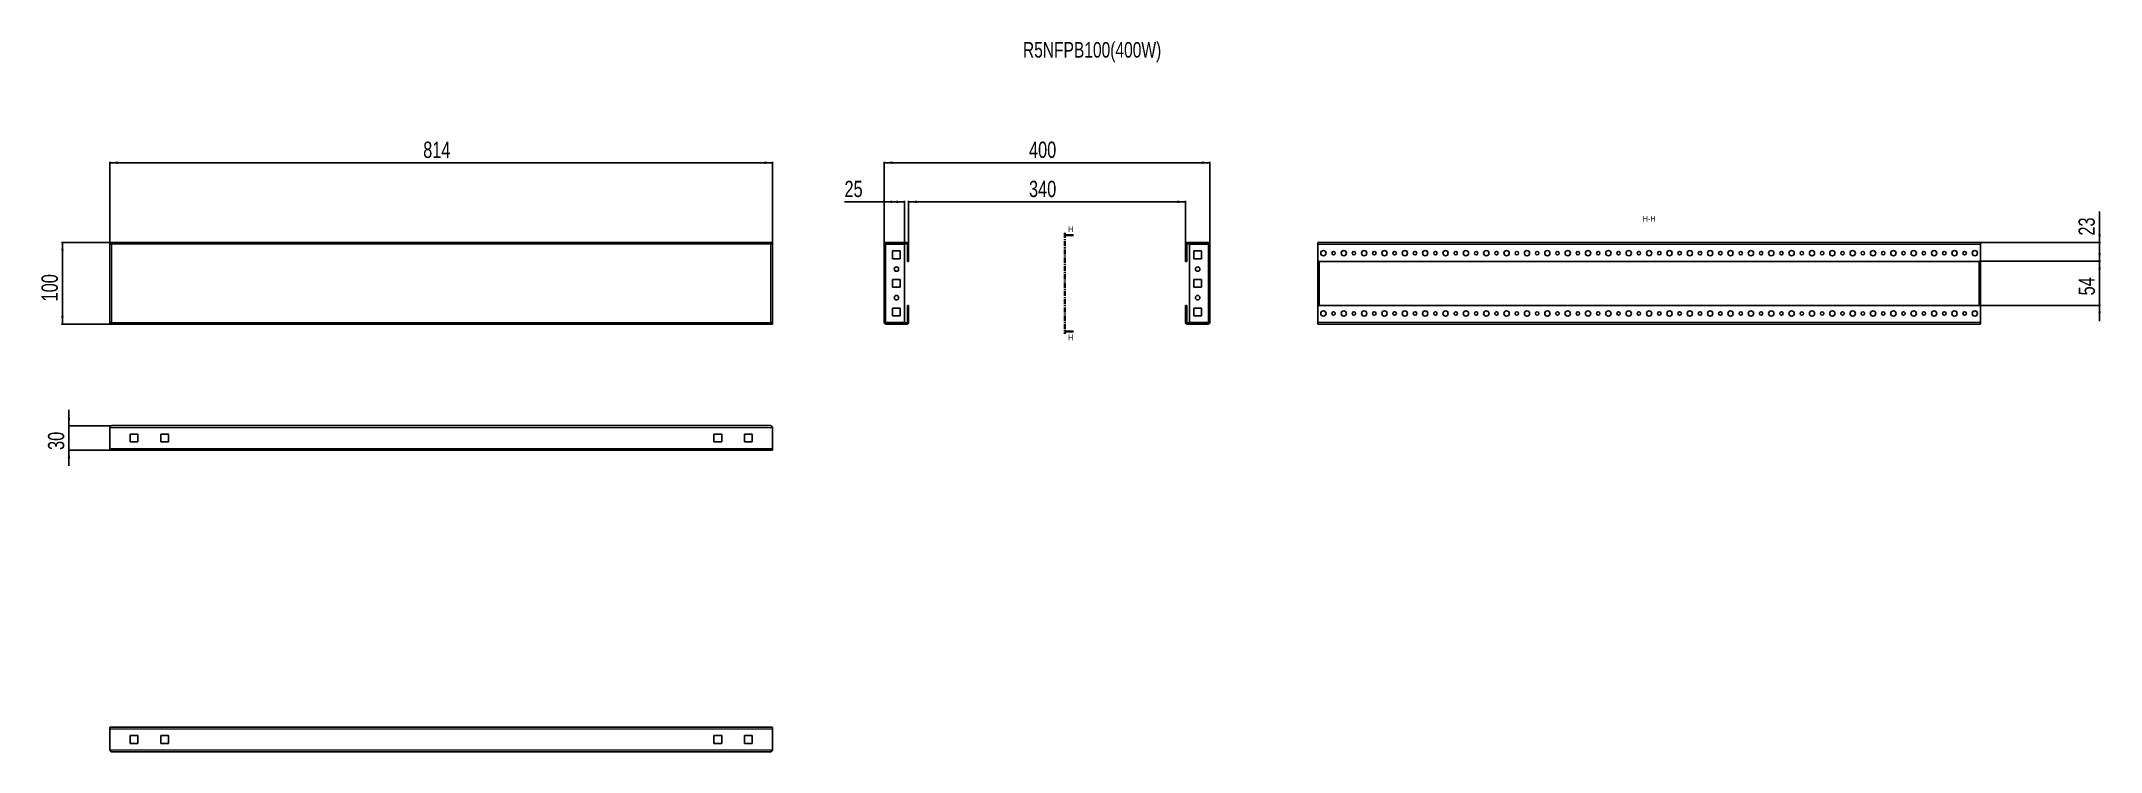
# Model space of a CAD drawing. Header units: millimetres. Extents: x -314 to 2215, y -292 to 580.
import ezdxf

# ---------------------------------------------------------------- set-up
doc = ezdxf.new("R2010")
doc.units = ezdxf.units.MM
doc.linetypes.add('CENTER', pattern=[10.16, 6.35, -1.27, 1.27, -1.27])
doc.layers.add('FORMAT', color=7, linetype='Continuous')
doc.styles.add('SLDTEXTSTYLE0', font='TXT', dxfattribs={"width": 0.75})
doc.dimstyles.new('SLDDIMSTYLE0', dxfattribs={"dimtxt": 20, "dimasz": 10, "dimexe": 0, "dimexo": 0.0625, "dimgap": 5, "dimtad": 2, "dimdec": 1, "dimrnd": 1e-09, "dimzin": 12, "dimdsep": 46, "dimtxsty": 'SLDTEXTSTYLE0', "dimsah": 1, "dimcen": 0.09, "dimadec": 0, "dimazin": 3, "dimtfac": 1, "dimtofl": 0, "dimtmove": 0, "dimatfit": 3, "dimfxl": 0, "dimfrac": 2, "dimtolj": 1, "dimtzin": 12, "dimarcsym": 0})
doc.dimstyles.new('SLDDIMSTYLE1', dxfattribs={"dimtxt": 20, "dimasz": 10, "dimexe": 0, "dimexo": 0.0625, "dimgap": 5, "dimtad": 2, "dimdec": 1, "dimrnd": 1e-09, "dimzin": 12, "dimdsep": 46, "dimtxsty": 'SLDTEXTSTYLE0', "dimsah": 1, "dimcen": 0.09, "dimadec": 0, "dimazin": 3, "dimtfac": 1, "dimtmove": 0, "dimatfit": 0, "dimfxl": 0, "dimfrac": 2, "dimtolj": 1, "dimtzin": 12, "dimarcsym": 0})

# ---------------------------------------------------------------- blocks, each defined once
blk = doc.blocks.new('_D')
at = {"layer": 'FORMAT'}
for p, q in [((-229.8, 330.6), (-229.8, 431.6)), ((-229.8, 430.6), (584.2, 430.6)), ((584.2, 330.6), (584.2, 431.6))]:
    blk.add_line(p, q, dxfattribs=at)
for points in [[(-229.8, 430.6), (-219.8, 429), (-219.8, 432.1)], [(584.2, 430.6), (574.2, 432.1), (574.2, 429)]]:
    blk.add_solid(points, dxfattribs=at)
at = {"layer": 'FORMAT', "insert": (155.1, 456.4), "char_height": 20, "attachment_point": 1, "style": 'SLDTEXTSTYLE0'}
blk.add_mtext('814', dxfattribs=at)
blk = doc.blocks.new('_D_1')
at = {"layer": 'FORMAT'}
for p, q in [((-229.8, 332.6), (-288.9, 332.6)), ((-287.9, 332.6), (-287.9, 232.6)), ((-229.8, 232.6), (-288.9, 232.6))]:
    blk.add_line(p, q, dxfattribs=at)
for points in [[(-287.9, 332.6), (-289.5, 322.6), (-286.4, 322.6)], [(-287.9, 232.6), (-286.4, 242.6), (-289.5, 242.6)]]:
    blk.add_solid(points, dxfattribs=at)
at = {"layer": 'FORMAT', "insert": (-313.7, 260.4), "char_height": 20, "attachment_point": 1, "rotation": 90, "style": 'SLDTEXTSTYLE0'}
blk.add_mtext('100', dxfattribs=at)
blk = doc.blocks.new('_D_2')
at = {"layer": 'FORMAT'}
for p, q in [((721.3, 330.5), (721.3, 431.6)), ((721.3, 430.6), (1121.3, 430.6)), ((1121.3, 330.5), (1121.3, 431.6))]:
    blk.add_line(p, q, dxfattribs=at)
for points in [[(721.3, 430.6), (731.3, 429), (731.3, 432.1)], [(1121.3, 430.6), (1111.3, 432.1), (1111.3, 429)]]:
    blk.add_solid(points, dxfattribs=at)
at = {"layer": 'FORMAT', "insert": (899.1, 456.4), "char_height": 20, "attachment_point": 1, "style": 'SLDTEXTSTYLE0'}
blk.add_mtext('400', dxfattribs=at)
blk = doc.blocks.new('_D_3')
at = {"layer": 'FORMAT'}
for p, q in [((751.3, 330.5), (751.3, 383.6)), ((751.3, 382.6), (1091.3, 382.6)), ((1091.3, 330.5), (1091.3, 383.6))]:
    blk.add_line(p, q, dxfattribs=at)
for points in [[(751.3, 382.6), (761.3, 381), (761.3, 384.1)], [(1091.3, 382.6), (1081.3, 384.1), (1081.3, 381)]]:
    blk.add_solid(points, dxfattribs=at)
at = {"layer": 'FORMAT', "insert": (899.1, 408.4), "char_height": 20, "attachment_point": 1, "style": 'SLDTEXTSTYLE0'}
blk.add_mtext('340', dxfattribs=at)
blk = doc.blocks.new('_D_4')
at = {"layer": 'FORMAT'}
for p, q in [((721.3, 382.6), (672.5, 382.6)), ((721.3, 330.5), (721.3, 383.6)), ((746.3, 382.6), (721.3, 382.6)), ((746.3, 330.6), (746.3, 383.6))]:
    blk.add_line(p, q, dxfattribs=at)
for points in [[(721.3, 382.6), (731.3, 381), (731.3, 384.1)], [(746.3, 382.6), (736.3, 384.1), (736.3, 381)]]:
    blk.add_solid(points, dxfattribs=at)
at = {"layer": 'FORMAT', "insert": (672.5, 408.4), "char_height": 20, "attachment_point": 1, "style": 'SLDTEXTSTYLE0'}
blk.add_mtext('25', dxfattribs=at)
blk = doc.blocks.new('_D_5')
at = {"layer": 'FORMAT'}
for p, q in [((-279.9, 108), (-279.9, 127.3)), ((-227.7, 108), (-280.9, 108)), ((-279.9, 108), (-279.9, 78)), ((-229.8, 78), (-280.9, 78)), ((-279.9, 78), (-279.9, 58.8))]:
    blk.add_line(p, q, dxfattribs=at)
for points in [[(-279.9, 108), (-278.4, 118), (-281.5, 118)], [(-279.9, 78), (-281.5, 68), (-278.4, 68)]]:
    blk.add_solid(points, dxfattribs=at)
at = {"layer": 'FORMAT', "insert": (-305.7, 78.2), "char_height": 20, "attachment_point": 1, "rotation": 90, "style": 'SLDTEXTSTYLE0'}
blk.add_mtext('30', dxfattribs=at)
blk = doc.blocks.new('_D_6')
at = {"layer": 'FORMAT'}
for p, q in [((2066.7, 309.6), (2214.8, 309.6)), ((2213.8, 309.6), (2213.8, 328.8)), ((2213.8, 309.6), (2213.8, 255.6)), ((2066.7, 255.6), (2214.8, 255.6)), ((2213.8, 255.6), (2213.8, 236.3))]:
    blk.add_line(p, q, dxfattribs=at)
for points in [[(2213.8, 309.6), (2215.4, 319.6), (2212.3, 319.6)], [(2213.8, 255.6), (2212.3, 245.6), (2215.4, 245.6)]]:
    blk.add_solid(points, dxfattribs=at)
at = {"layer": 'FORMAT', "insert": (2188, 267.8), "char_height": 20, "attachment_point": 1, "rotation": 90, "style": 'SLDTEXTSTYLE0'}
blk.add_mtext('54', dxfattribs=at)
blk = doc.blocks.new('_D_7')
at = {"layer": 'FORMAT'}
for p, q in [((2213.8, 332.6), (2213.8, 370.7)), ((2067.7, 332.6), (2214.8, 332.6)), ((2213.8, 309.6), (2213.8, 332.6)), ((2066.7, 309.6), (2214.8, 309.6)), ((2213.8, 309.6), (2213.8, 290.3))]:
    blk.add_line(p, q, dxfattribs=at)
for points in [[(2213.8, 332.6), (2215.4, 342.6), (2212.3, 342.6)], [(2213.8, 309.6), (2212.3, 299.6), (2215.4, 299.6)]]:
    blk.add_solid(points, dxfattribs=at)
at = {"layer": 'FORMAT', "insert": (2188, 341.1), "char_height": 20, "attachment_point": 1, "rotation": 90, "style": 'SLDTEXTSTYLE0'}
blk.add_mtext('23', dxfattribs=at)

msp = doc.modelspace()

# ---------------------------------------------------------------- linework, layer by layer
at = {"color": 7, "linetype": 'Continuous', "lineweight": 25}
for p, q in [((584.22, 332.57), (-229.78, 332.57)), ((-229.78, 331.07), (-229.78, 332.57)), ((-229.78, 331.07), (-229.78, 330.57)), ((-229.78, 330.57), (-229.78, 234.57)), ((-229.78, 330.57), (-228.28, 330.57)), ((584.22, 330.57), (582.72, 330.57)), ((584.22, 332.57), (584.22, 331.07)), ((584.22, 330.57), (584.22, 331.07)), ((584.22, 234.57), (584.22, 330.57)), ((721.27, 234.67), (721.27, 330.47)), ((723.37, 332.57), (723.37, 331.07)), ((723.37, 332.57), (749.17, 332.57)), ((723.37, 331.07), (749.17, 331.07)), ((723.37, 330.57), (746.27, 330.57)), ((746.27, 234.57), (746.27, 330.57)), ((749.77, 330.47), (749.77, 310.57)), ((751.27, 330.47), (751.27, 310.57)), ((1091.27, 310.57), (1091.27, 330.47)), ((1092.77, 310.57), (1092.77, 330.47)), ((1093.37, 332.57), (1119.17, 332.57)), ((1093.37, 331.07), (1119.17, 331.07)), ((1096.27, 234.57), (1096.27, 330.57)), ((1119.17, 330.57), (1096.27, 330.57)), ((1119.17, 331.07), (1119.17, 332.57)), ((1121.27, 330.47), (1121.27, 234.67)), ((1253.66, 330.47), (1253.66, 332.57)), ((1253.66, 332.57), (2067.66, 332.57)), ((1253.66, 330.47), (1253.66, 310.57)), ((2067.66, 332.57), (2067.66, 330.47)), ((2067.66, 310.57), (2067.66, 330.47)), ((731.52, 322.32), (731.52, 312.82)), ((741.02, 322.32), (731.52, 322.32)), ((731.52, 312.82), (741.02, 312.82)), ((741.02, 312.82), (741.02, 322.32)), ((749.77, 310.57), (751.27, 310.57)), ((749.77, 309.57), (749.77, 310.57)), ((751.27, 309.57), (749.77, 309.57)), ((751.27, 310.57), (751.27, 309.57)), ((1091.27, 310.57), (1092.77, 310.57)), ((1091.27, 309.57), (1091.27, 310.57)), ((1092.77, 309.57), (1091.27, 309.57)), ((1092.77, 310.57), (1092.77, 309.57)), ((1101.52, 322.32), (1111.02, 322.32)), ((1101.52, 312.82), (1101.52, 322.32)), ((1111.02, 312.82), (1101.52, 312.82)), ((1111.02, 322.32), (1111.02, 312.82)), ((1253.66, 310.57), (1254.66, 309.57)), ((1253.66, 254.57), (1253.66, 310.57)), ((1254.66, 309.57), (2066.66, 309.57)), ((1255.16, 255.57), (1255.16, 309.57)), ((2066.16, 255.57), (2066.16, 309.57)), ((2066.66, 309.57), (2067.66, 310.57)), ((2067.66, 254.57), (2067.66, 310.57)), ((731.52, 287.32), (731.52, 277.82)), ((741.02, 287.32), (731.52, 287.32)), ((741.02, 277.82), (741.02, 287.32)), ((1101.52, 287.32), (1111.02, 287.32)), ((1101.52, 277.82), (1101.52, 287.32)), ((1111.02, 287.32), (1111.02, 277.82)), ((731.52, 277.82), (741.02, 277.82)), ((749.77, 254.57), (749.77, 255.57)), ((749.77, 255.57), (751.27, 255.57)), ((751.27, 254.57), (749.77, 254.57)), ((749.77, 254.57), (749.77, 234.67)), ((751.27, 255.57), (751.27, 254.57)), ((751.27, 254.57), (751.27, 234.67)), ((1091.27, 255.57), (1092.77, 255.57)), ((1091.27, 254.57), (1091.27, 255.57)), ((1091.27, 234.67), (1091.27, 254.57)), ((1092.77, 254.57), (1091.27, 254.57)), ((1092.77, 255.57), (1092.77, 254.57)), ((1092.77, 234.67), (1092.77, 254.57)), ((1111.02, 277.82), (1101.52, 277.82)), ((1254.66, 255.57), (1253.66, 254.57)), ((1253.66, 254.57), (1253.66, 234.67)), ((2066.66, 255.57), (1254.66, 255.57)), ((2067.66, 254.57), (2066.66, 255.57)), ((2067.66, 234.67), (2067.66, 254.57)), ((-228.28, 234.57), (-229.78, 234.57)), ((-229.78, 234.57), (-229.78, 234.07)), ((-229.78, 234.07), (-229.78, 232.57)), ((-229.78, 232.57), (584.22, 232.57)), ((582.72, 234.57), (584.22, 234.57)), ((584.22, 234.07), (584.22, 234.57)), ((584.22, 232.57), (584.22, 234.07)), ((723.37, 234.57), (746.27, 234.57)), ((723.37, 232.57), (723.37, 234.07)), ((749.17, 234.07), (723.37, 234.07)), ((749.17, 232.57), (723.37, 232.57)), ((741.02, 252.32), (731.52, 252.32)), ((731.52, 252.32), (731.52, 242.82)), ((731.52, 242.82), (741.02, 242.82)), ((741.02, 242.82), (741.02, 252.32)), ((1119.17, 234.07), (1093.37, 234.07)), ((1119.17, 232.57), (1093.37, 232.57)), ((1119.17, 234.57), (1096.27, 234.57)), ((1101.52, 252.32), (1111.02, 252.32)), ((1101.52, 242.82), (1101.52, 252.32)), ((1111.02, 242.82), (1101.52, 242.82)), ((1111.02, 252.32), (1111.02, 242.82)), ((1119.17, 234.07), (1119.17, 232.57)), ((1253.66, 232.57), (1253.66, 234.67)), ((2067.66, 232.57), (1253.66, 232.57)), ((2067.66, 234.67), (2067.66, 232.57)), ((-229.78, 105.92), (-229.78, 80.12)), ((-227.68, 108.02), (582.12, 108.02)), ((584.22, 80.12), (584.22, 105.92)), ((-229.78, 78.02), (-229.78, 80.12)), ((-229.78, 78.02), (584.22, 78.02)), ((-204.78, 97.77), (-195.28, 97.77)), ((-204.78, 88.27), (-204.78, 97.77)), ((-195.28, 88.27), (-204.78, 88.27)), ((-195.28, 97.77), (-195.28, 88.27)), ((-167.28, 97.77), (-157.78, 97.77)), ((-167.28, 88.27), (-167.28, 97.77)), ((-157.78, 88.27), (-167.28, 88.27)), ((-157.78, 97.77), (-157.78, 88.27)), ((521.72, 97.77), (512.22, 97.77)), ((512.22, 97.77), (512.22, 88.27)), ((512.22, 88.27), (521.72, 88.27)), ((521.72, 88.27), (521.72, 97.77)), ((549.72, 97.77), (549.72, 88.27)), ((559.22, 97.77), (549.72, 97.77)), ((549.72, 88.27), (559.22, 88.27)), ((559.22, 88.27), (559.22, 97.77)), ((584.22, 80.12), (584.22, 78.02)), ((-229.78, -264.08), (-229.78, -261.98)), ((584.22, -261.98), (-229.78, -261.98)), ((-229.78, -264.08), (-229.78, -289.88)), ((-195.28, -272.23), (-204.78, -272.23)), ((-204.78, -272.23), (-204.78, -281.73)), ((-195.28, -281.73), (-195.28, -272.23)), ((-157.78, -272.23), (-167.28, -272.23)), ((-167.28, -272.23), (-167.28, -281.73)), ((-157.78, -281.73), (-157.78, -272.23)), ((512.22, -281.73), (512.22, -272.23)), ((512.22, -272.23), (521.72, -272.23)), ((521.72, -272.23), (521.72, -281.73)), ((549.72, -272.23), (559.22, -272.23)), ((549.72, -281.73), (549.72, -272.23)), ((559.22, -272.23), (559.22, -281.73)), ((584.22, -261.98), (584.22, -264.08)), ((584.22, -289.88), (584.22, -264.08)), ((582.12, -291.98), (-227.68, -291.98)), ((-204.78, -281.73), (-195.28, -281.73)), ((-167.28, -281.73), (-157.78, -281.73)), ((521.72, -281.73), (512.22, -281.73)), ((559.22, -281.73), (549.72, -281.73))]:
    msp.add_line(p, q, dxfattribs=at)
at = {"color": 8, "linetype": 'Continuous', "lineweight": 18}
for p, q in [((-227.68, 330.47), (-227.68, 234.67)), ((582.12, 330.47), (-227.68, 330.47)), ((582.12, 234.67), (582.12, 330.47)), ((723.37, 234.57), (723.37, 330.57)), ((749.17, 331.07), (749.17, 332.57)), ((749.77, 330.47), (751.27, 330.47)), ((1092.77, 330.47), (1091.27, 330.47)), ((1093.37, 331.07), (1093.37, 332.57)), ((1119.17, 330.57), (1119.17, 234.57)), ((1253.66, 330.47), (2067.66, 330.47)), ((1255.76, 255.57), (1255.76, 309.57)), ((2065.56, 309.57), (2065.56, 255.57)), ((-227.68, 234.67), (582.12, 234.67)), ((749.17, 234.07), (749.17, 232.57)), ((749.77, 234.67), (751.27, 234.67)), ((1092.77, 234.67), (1091.27, 234.67)), ((1093.37, 234.07), (1093.37, 232.57)), ((2067.66, 234.67), (1253.66, 234.67)), ((-229.78, 105.92), (584.22, 105.92)), ((-229.78, 80.12), (584.22, 80.12)), ((584.22, -264.08), (-229.78, -264.08)), ((584.22, -289.88), (-229.78, -289.88))]:
    msp.add_line(p, q, dxfattribs=at)
at = {"color": 7, "linetype": 'CENTER', "lineweight": 35}
msp.add_line((942.91, 344.57), (942.91, 220.56), dxfattribs=at)
at = {"color": 7, "linetype": 'Continuous', "lineweight": 35}
for p, q in [((953.55, 341.57), (942.91, 341.57)), ((953.55, 223.56), (942.91, 223.56))]:
    msp.add_line(p, q, dxfattribs=at)
at = {"color": 7, "linetype": 'Continuous', "lineweight": 25}
for centre, radius in [((1260.66, 319.57), 3.25), ((1273.16, 319.57), 2.1), ((1285.66, 319.57), 3.25), ((1298.16, 319.57), 2.1), ((1310.66, 319.57), 3.25), ((1323.16, 319.57), 2.1), ((1335.66, 319.57), 3.25), ((1348.16, 319.57), 2.1), ((1360.66, 319.57), 3.25), ((1373.16, 319.57), 2.1), ((1385.66, 319.57), 3.25), ((1398.16, 319.57), 2.1), ((1410.66, 319.57), 3.25), ((1423.16, 319.57), 2.1), ((1435.66, 319.57), 3.25), ((1448.16, 319.57), 2.1), ((1460.66, 319.57), 3.25), ((1473.16, 319.57), 2.1), ((1485.66, 319.57), 3.25), ((1498.16, 319.57), 2.1), ((1510.66, 319.57), 3.25), ((1523.16, 319.57), 2.1), ((1535.66, 319.57), 3.25), ((1548.16, 319.57), 2.1), ((1560.66, 319.57), 3.25), ((1573.16, 319.57), 2.1), ((1585.66, 319.57), 3.25), ((1598.16, 319.57), 2.1), ((1610.66, 319.57), 3.25), ((1623.16, 319.57), 2.1), ((1635.66, 319.57), 3.25), ((1648.16, 319.57), 2.1), ((1660.66, 319.57), 3.25), ((1673.16, 319.57), 2.1), ((1685.66, 319.57), 3.25), ((1698.16, 319.57), 2.1), ((1710.66, 319.57), 3.25), ((1723.16, 319.57), 2.1), ((1735.66, 319.57), 3.25), ((1748.16, 319.57), 2.1), ((1760.66, 319.57), 3.25), ((1773.16, 319.57), 2.1), ((1785.66, 319.57), 3.25), ((1798.16, 319.57), 2.1), ((1810.66, 319.57), 3.25), ((1823.16, 319.57), 2.1), ((1835.66, 319.57), 3.25), ((1848.16, 319.57), 2.1), ((1860.66, 319.57), 3.25), ((1873.16, 319.57), 2.1), ((1885.66, 319.57), 3.25), ((1898.16, 319.57), 2.1), ((1910.66, 319.57), 3.25), ((1923.16, 319.57), 2.1), ((1935.66, 319.57), 3.25), ((1948.16, 319.57), 2.1), ((1960.66, 319.57), 3.25), ((1973.16, 319.57), 2.1), ((1985.66, 319.57), 3.25), ((1998.16, 319.57), 2.1), ((2010.66, 319.57), 3.25), ((2023.16, 319.57), 2.1), ((2035.66, 319.57), 3.25), ((2048.16, 319.57), 2.1), ((2060.66, 319.57), 3.25), ((736.27, 300.07), 2.75), ((1106.27, 300.07), 2.75), ((736.27, 265.07), 2.75), ((1106.27, 265.07), 2.75), ((1260.66, 245.57), 3.25), ((1273.16, 245.57), 2.1), ((1285.66, 245.57), 3.25), ((1298.16, 245.57), 2.1), ((1310.66, 245.57), 3.25), ((1323.16, 245.57), 2.1), ((1335.66, 245.57), 3.25), ((1348.16, 245.57), 2.1), ((1360.66, 245.57), 3.25), ((1373.16, 245.57), 2.1), ((1385.66, 245.57), 3.25), ((1398.16, 245.57), 2.1), ((1410.66, 245.57), 3.25), ((1423.16, 245.57), 2.1), ((1435.66, 245.57), 3.25), ((1448.16, 245.57), 2.1), ((1460.66, 245.57), 3.25), ((1473.16, 245.57), 2.1), ((1485.66, 245.57), 3.25), ((1498.16, 245.57), 2.1), ((1510.66, 245.57), 3.25), ((1523.16, 245.57), 2.1), ((1535.66, 245.57), 3.25), ((1548.16, 245.57), 2.1), ((1560.66, 245.57), 3.25), ((1573.16, 245.57), 2.1), ((1585.66, 245.57), 3.25), ((1598.16, 245.57), 2.1), ((1610.66, 245.57), 3.25), ((1623.16, 245.57), 2.1), ((1635.66, 245.57), 3.25), ((1648.16, 245.57), 2.1), ((1660.66, 245.57), 3.25), ((1673.16, 245.57), 2.1), ((1685.66, 245.57), 3.25), ((1698.16, 245.57), 2.1), ((1710.66, 245.57), 3.25), ((1723.16, 245.57), 2.1), ((1735.66, 245.57), 3.25), ((1748.16, 245.57), 2.1), ((1760.66, 245.57), 3.25), ((1773.16, 245.57), 2.1), ((1785.66, 245.57), 3.25), ((1798.16, 245.57), 2.1), ((1810.66, 245.57), 3.25), ((1823.16, 245.57), 2.1), ((1835.66, 245.57), 3.25), ((1848.16, 245.57), 2.1), ((1860.66, 245.57), 3.25), ((1873.16, 245.57), 2.1), ((1885.66, 245.57), 3.25), ((1898.16, 245.57), 2.1), ((1910.66, 245.57), 3.25), ((1923.16, 245.57), 2.1), ((1935.66, 245.57), 3.25), ((1948.16, 245.57), 2.1), ((1960.66, 245.57), 3.25), ((1973.16, 245.57), 2.1), ((1985.66, 245.57), 3.25), ((1998.16, 245.57), 2.1), ((2010.66, 245.57), 3.25), ((2023.16, 245.57), 2.1), ((2035.66, 245.57), 3.25), ((2048.16, 245.57), 2.1), ((2060.66, 245.57), 3.25)]:
    msp.add_circle(centre, radius, dxfattribs=at)
for centre, radius, start, end in [((749.17, 330.47), 2.1, 0, 90), ((749.17, 330.47), 0.6, 0, 90), ((1093.37, 330.47), 2.1, 90, 180), ((1093.37, 330.47), 0.6, 90, 180), ((749.17, 234.67), 2.1, 270, 0), ((749.17, 234.67), 0.6, 270, 360), ((1093.37, 234.67), 2.1, 180, 270), ((1093.37, 234.67), 0.6, 180, 270)]:
    msp.add_arc(centre, radius, start, end, dxfattribs=at)
for points, knots in [([(-227.68, 330.47), (-227.86, 330.75), (-228.22, 331.31), (-228.75, 332.01), (-229.27, 332.48), (-229.62, 332.54), (-229.78, 332.57)], [0, 0, 0, 0, 0.2547527, 0.5096447, 0.7645377, 1, 1, 1, 1]), ([(-227.68, 330.47), (-227.86, 330.55), (-228.23, 330.71), (-228.92, 330.98), (-229.44, 331.03), (-229.78, 331.07)], [0, 0, 0, 0, 0.2598775, 0.5197391, 1, 1, 1, 1]), ([(1121.27, 330.47), (1121.23, 330.75), (1121.17, 331.31), (1120.66, 332.01), (1119.97, 332.48), (1119.43, 332.54), (1119.17, 332.57)], [0, 0, 0, 0, 0.2547527, 0.5096447, 0.7645377, 1, 1, 1, 1]), ([(1119.77, 330.47), (1119.76, 330.55), (1119.74, 330.71), (1119.55, 330.98), (1119.32, 331.03), (1119.17, 331.07)], [0, 0, 0, 0, 0.2598775, 0.5197391, 1, 1, 1, 1]), ([(582.12, 108.02), (582.3, 107.99), (582.65, 107.92), (583.19, 107.42), (583.71, 106.72), (584.06, 106.18), (584.22, 105.92)], [0, 0, 0, 0, 0.2547527, 0.5096447, 0.7645377, 1, 1, 1, 1]), ([(-227.68, -291.98), (-227.86, -291.95), (-228.22, -291.88), (-228.75, -291.38), (-229.27, -290.68), (-229.62, -290.14), (-229.78, -289.88)], [0, 0, 0, 0, 0.2547527, 0.5096447, 0.7645377, 1, 1, 1, 1])]:
    msp.add_open_spline(points, degree=3, knots=knots, dxfattribs=at)
for points in [[(-229.78, 330.57), (-229.75, 330.56), (-229.69, 330.54), (-229.2, 330.52), (-228.51, 330.49), (-227.96, 330.47), (-227.68, 330.47)], [(584.22, 332.57), (584.04, 332.53), (583.69, 332.47), (583.17, 331.99), (582.64, 331.29), (582.29, 330.74), (582.12, 330.47)], [(584.22, 331.07), (583.87, 331.03), (583.17, 330.95), (582.47, 330.63), (582.12, 330.47)], [(582.12, 330.47), (582.39, 330.47), (582.95, 330.49), (583.64, 330.52), (584.13, 330.54), (584.19, 330.56), (584.22, 330.57)], [(723.37, 332.57), (723.09, 332.53), (722.54, 332.47), (721.85, 331.99), (721.36, 331.29), (721.3, 330.74), (721.27, 330.47)], [(721.27, 330.47), (721.3, 330.47), (721.36, 330.49), (721.85, 330.52), (722.54, 330.54), (723.09, 330.56), (723.37, 330.57)], [(723.37, 331.07), (723.21, 331.03), (722.88, 330.95), (722.81, 330.63), (722.77, 330.47)], [(1119.17, 330.57), (1119.44, 330.56), (1119.99, 330.54), (1120.69, 330.52), (1121.17, 330.49), (1121.24, 330.47), (1121.27, 330.47)], [(-229.78, 234.07), (-229.43, 234.1), (-228.73, 234.18), (-228.03, 234.5), (-227.68, 234.67)], [(-229.78, 232.57), (-229.61, 232.6), (-229.26, 232.66), (-228.73, 233.15), (-228.21, 233.84), (-227.86, 234.39), (-227.68, 234.67)], [(-227.68, 234.67), (-227.96, 234.66), (-228.51, 234.64), (-229.2, 234.62), (-229.69, 234.59), (-229.75, 234.57), (-229.78, 234.57)], [(582.12, 234.67), (582.29, 234.39), (582.64, 233.84), (583.17, 233.15), (583.69, 232.66), (584.04, 232.6), (584.22, 232.57)], [(582.12, 234.67), (582.47, 234.5), (583.17, 234.18), (583.87, 234.1), (584.22, 234.07)], [(584.22, 234.57), (584.19, 234.57), (584.13, 234.59), (583.64, 234.62), (582.95, 234.64), (582.39, 234.66), (582.12, 234.67)], [(723.37, 234.57), (723.09, 234.57), (722.54, 234.59), (721.85, 234.62), (721.36, 234.64), (721.3, 234.66), (721.27, 234.67)], [(721.27, 234.67), (721.3, 234.39), (721.36, 233.84), (721.85, 233.15), (722.54, 232.66), (723.09, 232.6), (723.37, 232.57)], [(722.77, 234.67), (722.81, 234.5), (722.88, 234.18), (723.21, 234.1), (723.37, 234.07)], [(1119.17, 234.07), (1119.33, 234.1), (1119.65, 234.18), (1119.73, 234.5), (1119.77, 234.67)], [(1119.17, 232.57), (1119.44, 232.6), (1119.99, 232.66), (1120.69, 233.15), (1121.17, 233.84), (1121.24, 234.39), (1121.27, 234.67)], [(1121.27, 234.67), (1121.24, 234.66), (1121.17, 234.64), (1120.69, 234.62), (1119.99, 234.59), (1119.44, 234.57), (1119.17, 234.57)], [(-229.78, 105.92), (-229.61, 106.19), (-229.26, 106.75), (-228.73, 107.44), (-228.21, 107.92), (-227.86, 107.99), (-227.68, 108.02)], [(584.22, -289.88), (584.04, -290.16), (583.69, -290.71), (583.17, -291.4), (582.64, -291.89), (582.29, -291.95), (582.12, -291.98)]]:
    msp.add_open_spline(points, degree=3, dxfattribs=at)
at = {"color": 7, "linetype": 'Continuous', "lineweight": 35}
for points in [[(942.91, 341.57), (949.91, 340.45), (949.91, 342.69)], [(942.91, 223.56), (949.91, 222.44), (949.91, 224.68)]]:
    msp.add_solid(points, dxfattribs=at)

# ---------------------------------------------------------------- texts
at = {"color": 7, "linetype": 'Continuous', "char_height": 7, "attachment_point": 1, "style": 'SLDTEXTSTYLE0'}
for insert in [(947.19, 352.67), (947.19, 219.86)]:
    msp.add_mtext('H', dxfattribs=dict(at, insert=insert))
at = {"layer": 'FORMAT', "style": 'SLDTEXTSTYLE0'}
for s, insert, char_height, attachment_point in [('R5NFPB100(400W)', (891.62, 578.54), 19.05, 1), ('H-H', (1660.69, 365.26), 7, 2)]:
    msp.add_mtext(s, dxfattribs=dict(at, insert=insert, char_height=char_height, attachment_point=attachment_point))

# ---------------------------------------------------------------- dimensions: what is measured, and where the dimension line sits
at = {"layer": 'FORMAT'}
for base, p1, p2, picture, middle in [((584.22, 430.57), (-229.78, 330.57), (584.22, 330.57), '_D', (177.22, 430.57)), ((1121.27, 430.57), (721.27, 330.47), (1121.27, 330.47), '_D_2', (921.27, 430.57)), ((721.27, 382.57), (746.27, 330.57), (721.27, 330.47), '_D_4', (687.26, 382.57)), ((1091.27, 382.57), (751.27, 330.47), (1091.27, 330.47), '_D_3', (921.27, 382.57))]:
    dim = msp.add_linear_dim(base=base, p1=p1, p2=p2, dimstyle='SLDDIMSTYLE0', dxfattribs=at)
    dim.commit()
    dim.dimension.update_dxf_attribs({"geometry": picture, "text_midpoint": middle, "dimtype": 160})
for base, p1, p2, dimstyle, picture, middle in [((2213.83, 332.57), (2066.66, 309.57), (2067.66, 332.57), 'SLDDIMSTYLE1', '_D_7', (2213.83, 355.89)), ((-287.95, 232.57), (-229.78, 332.57), (-229.78, 232.57), 'SLDDIMSTYLE0', '_D_1', (-287.95, 282.57)), ((2213.83, 255.57), (2066.66, 309.57), (2066.66, 255.57), 'SLDDIMSTYLE1', '_D_6', (2213.83, 282.57)), ((-279.95, 78.02), (-227.68, 108.02), (-229.78, 78.02), 'SLDDIMSTYLE1', '_D_5', (-279.95, 93.02))]:
    dim = msp.add_linear_dim(base=base, p1=p1, p2=p2, angle=90, dimstyle=dimstyle, dxfattribs=at)
    dim.commit()
    dim.dimension.update_dxf_attribs({"geometry": picture, "text_midpoint": middle, "dimtype": 160})

doc.saveas('drawing.dxf')
